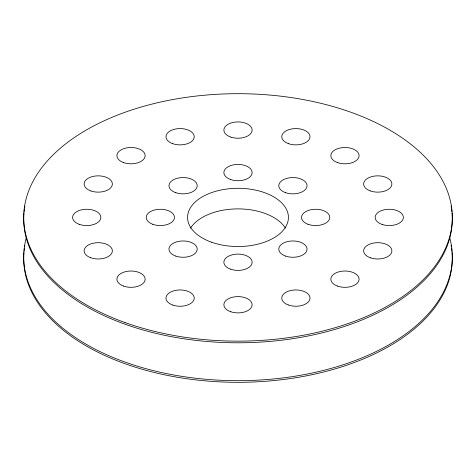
<?xml version="1.0" encoding="UTF-8"?>
<svg xmlns="http://www.w3.org/2000/svg" width="476" height="476" viewBox="0 0 476 476"><rect width="100%" height="100%" fill="white"/><g stroke="black" fill="none" stroke-linecap="round" stroke-linejoin="round"><path stroke-width="0.71" d="M452.051 213.058A214.307 123.73 0 0 1 238 342.791A214.307 123.73 0 0 1 23.949 213.058M24.08 211.647A214.307 123.73 0 0 1 24.431 208.827M24.645 207.417A214.307 123.73 0 0 1 24.889 206.013M451.111 206.013A214.307 123.73 0 0 1 451.355 207.417M451.569 208.827A214.307 123.73 0 0 1 451.92 211.647M449.665 237.583A214.307 123.73 0 0 1 238 380.669A214.307 123.73 0 0 1 26.335 237.583M452.051 252.583A214.307 123.73 0 0 1 238 382.311A214.307 123.73 0 0 1 23.949 252.583M24.08 251.167A214.307 123.73 0 0 1 24.431 248.347M24.645 246.943A214.307 123.73 0 0 1 24.889 245.539M451.111 245.539A214.307 123.73 0 0 1 451.355 246.943M451.569 248.347A214.307 123.73 0 0 1 451.92 251.167M190.555 228.141A50.426 29.113 0 0 1 238 208.887A50.426 29.113 0 0 1 285.445 228.141M125.069 322.567A214.307 123.73 0 0 0 452.2 221.298A214.307 123.73 0 0 0 136.731 108.373A214.307 123.73 0 0 0 125.069 322.567M211.427 242.159A50.426 29.113 0 0 0 288.402 218.329A50.426 29.113 0 0 0 214.17 191.757A50.426 29.113 0 0 0 211.427 242.159M285.654 256.106A14.119 8.151 0 0 0 307.026 249.245A14.119 8.151 0 0 0 286.046 241.992A14.119 8.151 0 0 0 285.654 256.106M370.507 257.831A14.119 8.151 0 0 0 391.879 250.965A14.119 8.151 0 0 0 370.893 243.712A14.119 8.151 0 0 0 370.507 257.831M337.526 286.1A14.119 8.151 0 0 0 359.077 279.43A14.119 8.151 0 0 0 338.293 271.986A14.119 8.151 0 0 0 337.526 286.1M288.266 304.961A14.119 8.151 0 0 0 309.995 298.488A14.119 8.151 0 0 0 289.414 290.86A14.119 8.151 0 0 0 288.266 304.961M230.943 311.81A14.119 8.151 0 0 0 252.119 304.753A14.119 8.151 0 0 0 230.943 297.69A14.119 8.151 0 0 0 230.943 311.81M230.366 269.107A14.119 8.151 0 0 0 252.101 262.633A14.119 8.151 0 0 0 231.532 254.999A14.119 8.151 0 0 0 230.366 269.107M175.834 256.106A14.119 8.151 0 0 0 197.207 249.245A14.119 8.151 0 0 0 176.227 241.992A14.119 8.151 0 0 0 175.834 256.106M172.859 305.098A14.119 8.151 0 0 0 194.226 298.232A14.119 8.151 0 0 0 173.24 290.979A14.119 8.151 0 0 0 172.859 305.098M123.593 286.1A14.119 8.151 0 0 0 145.144 279.43A14.119 8.151 0 0 0 124.361 271.986A14.119 8.151 0 0 0 123.593 286.1M90.613 257.695A14.119 8.151 0 0 0 112.342 251.221A14.119 8.151 0 0 0 91.767 243.593A14.119 8.151 0 0 0 90.613 257.695M79.665 224.476A14.119 8.151 0 0 0 100.847 217.413A14.119 8.151 0 0 0 79.665 210.356A14.119 8.151 0 0 0 79.665 224.476M152.713 224.273A14.119 8.151 0 0 0 174.448 217.8A14.119 8.151 0 0 0 153.873 210.166A14.119 8.151 0 0 0 152.713 224.273M175.834 192.703A14.119 8.151 0 0 0 197.207 185.842A14.119 8.151 0 0 0 176.227 178.589A14.119 8.151 0 0 0 175.834 192.703M230.366 179.44A14.119 8.151 0 0 0 252.101 172.966A14.119 8.151 0 0 0 231.532 165.333A14.119 8.151 0 0 0 230.366 179.44M285.654 192.703A14.119 8.151 0 0 0 307.026 185.842A14.119 8.151 0 0 0 286.046 178.589A14.119 8.151 0 0 0 285.654 192.703M308.02 224.273A14.119 8.151 0 0 0 329.755 217.8A14.119 8.151 0 0 0 309.186 210.166A14.119 8.151 0 0 0 308.02 224.273M382.216 224.476A14.119 8.151 0 0 0 403.392 217.413A14.119 8.151 0 0 0 382.216 210.356A14.119 8.151 0 0 0 382.216 224.476M370.132 190.852A14.119 8.151 0 0 0 391.861 184.373A14.119 8.151 0 0 0 371.286 176.751A14.119 8.151 0 0 0 370.132 190.852M337.526 162.584A14.119 8.151 0 0 0 359.077 155.914A14.119 8.151 0 0 0 338.293 148.47A14.119 8.151 0 0 0 337.526 162.584M288.64 143.716A14.119 8.151 0 0 0 310.007 136.85A14.119 8.151 0 0 0 289.021 129.603A14.119 8.151 0 0 0 288.64 143.716M230.943 137.136A14.119 8.151 0 0 0 252.119 130.079A14.119 8.151 0 0 0 230.943 123.016A14.119 8.151 0 0 0 230.943 137.136M172.485 143.585A14.119 8.151 0 0 0 194.214 137.106A14.119 8.151 0 0 0 173.633 129.484A14.119 8.151 0 0 0 172.485 143.585M123.593 162.584A14.119 8.151 0 0 0 145.144 155.914A14.119 8.151 0 0 0 124.361 148.47A14.119 8.151 0 0 0 123.593 162.584M90.987 190.983A14.119 8.151 0 0 0 112.36 184.117A14.119 8.151 0 0 0 91.374 176.87A14.119 8.151 0 0 0 90.987 190.983"/></g></svg>
